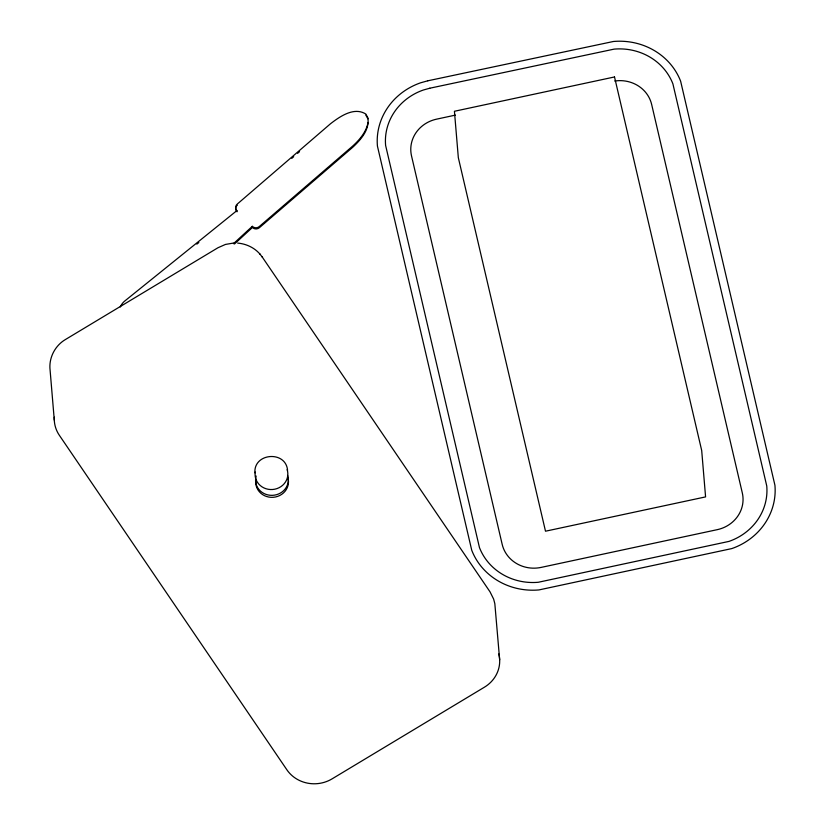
<?xml version="1.0" encoding="UTF-8"?>
<svg xmlns="http://www.w3.org/2000/svg" width="825" height="825" viewBox="0 0 825 825"><rect width="100%" height="100%" fill="white"/><g stroke="black" fill="none" stroke-linecap="round" stroke-linejoin="round"><path stroke-width="1.24" d="M254.915 472.88C253.471 452.781 285.966 450.306 287.574 470.394M368.074 122.461C366.238 132.052 359.607 139.765 352.595 146.159L259.267 226.566A4.919 4.599 -4.8 0 1 252.326 226.328L233.434 243.705M234.475 244.004L252.419 227.483A4.919 4.599 -4.8 0 0 259.359 227.721L352.688 147.314C360.803 139.755 369.858 129.649 367.837 117.666L365.805 114.046C354.059 106.6 339.931 116.48 330.547 123.709L237.218 204.115A4.919 4.599 -4.8 0 0 236.888 210.612L236.992 211.778A4.919 4.599 -4.8 0 1 236.486 206.198M291.751 158.369L293.7 156.698M297.588 153.347L299.527 151.666M236.888 210.612L124.503 301.228A16.387 15.324 -4.8 0 0 120.275 307.003M196.845 244.138L198.856 242.519M455.431 115.108L436.569 119.161A32.783 30.649 -4.8 0 0 411.52 155.904L502.188 544.376A32.783 30.649 -4.8 0 0 541.179 567.394L717.265 529.66A32.783 30.649 -4.8 0 0 742.304 492.907L651.647 104.435A32.783 30.649 -4.8 0 0 614.759 81.025M233.557 243.045L225.452 244.437L217.944 247.758L65.33 339.591C55.564 345.376 49.397 356.596 49.913 367.96L54.295 420.162M237.682 243.097C246.149 243.798 254.451 247.665 260.009 254.152M262.113 256.843L490.06 591.896L493.639 599.094L494.835 603.694L499.672 659.887M259.627 253.667L262.525 257.359M365.908 115.211L367.929 118.821M252.326 226.328L252.419 227.483M236.868 205.714A4.919 4.599 -4.8 0 1 237.311 205.27M287.141 469.611A16.387 15.324 -4.8 0 1 272.601 489.503A16.387 15.324 -4.8 0 1 255.265 472.034M287.626 475.417A16.387 15.324 -4.8 0 1 272.106 495.351A16.387 15.324 -4.8 0 1 256.173 476.035M287.791 477.407A16.387 15.324 -4.8 0 1 273.261 497.3A16.387 15.324 -4.8 0 1 255.925 479.83M498.785 653.936A32.783 30.649 -4.8 0 1 484.44 687.184L332.083 778.862A32.783 30.649 -4.8 0 1 286.883 769.797L59.328 435.26A32.783 30.649 -4.8 0 1 54.326 417.151M427.814 80.798L420.595 82.809A65.629 61.359 -4.8 0 0 377.438 146.149L471.735 550.244A65.629 61.359 -4.8 0 0 538.942 589.927L731.775 548.594A65.629 61.359 -4.8 0 0 774.933 485.265L680.625 81.17A65.629 61.359 -4.8 0 0 613.418 41.487L427.814 80.798M429.815 88.213L423.38 90.008A57.42 53.677 -4.8 0 0 385.615 145.427L479.459 547.563A57.42 53.677 -4.8 0 0 538.261 582.275L728.991 541.396A57.42 53.677 -4.8 0 0 766.755 485.987L672.901 83.851A57.42 53.677 -4.8 0 0 614.109 49.129L429.815 88.213M614.512 76.962L454.431 111.272L458.329 157.678L545.5 531.207L705.581 496.897L701.693 450.502L614.512 76.962"/></g></svg>
